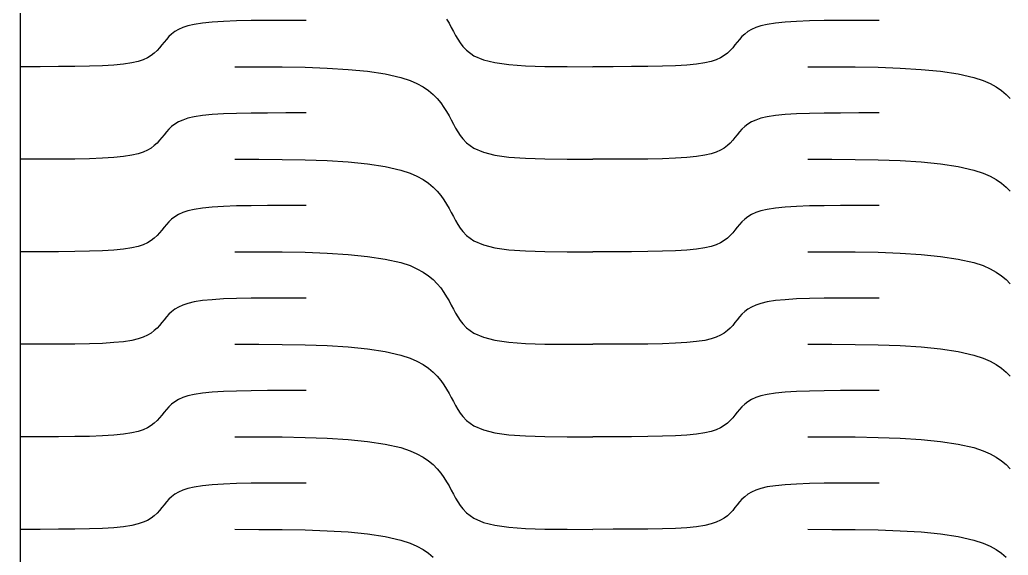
# Model space of a CAD drawing. Extents: x -53 to 53, y -74 to 74.
# Drawn here: x -52.53 to -16.3, y -36.89 to -17.28 of the extents above; entities that cross this region are included whole.
import ezdxf

# ---------------------------------------------------------------- set-up
doc = ezdxf.new("R2010")
doc.units = 0
doc.header["$MEASUREMENT"] = 0
doc.layers.get('0').update_dxf_attribs({"linetype": 'CONTINUOUS'})

msp = doc.modelspace()

# ---------------------------------------------------------------- linework, layer by layer
for p, q in [((-52.525, 28.423), (-52.504, -73.789)), ((-45.473, -17.368), (-45.832, -17.404)), ((-45.059, -17.343), (-45.473, -17.368)), ((-44.587, -17.326), (-45.059, -17.343)), ((-44.052, -17.315), (-44.587, -17.326)), ((-43.45, -17.31), (-44.052, -17.315)), ((-42.778, -17.308), (-43.45, -17.31)), ((-42.031, -17.308), (-42.778, -17.308)), ((-36.883, -17.26), (-36.795, -17.413)), ((-24.473, -17.368), (-24.832, -17.404)), ((-24.059, -17.343), (-24.473, -17.368)), ((-23.587, -17.326), (-24.059, -17.343)), ((-23.052, -17.315), (-23.587, -17.326)), ((-22.45, -17.31), (-23.052, -17.315)), ((-21.778, -17.308), (-22.45, -17.31)), ((-21.031, -17.308), (-21.778, -17.308)), ((-46.845, -17.718), (-46.962, -17.807)), ((-46.71, -17.638), (-46.845, -17.718)), ((-46.552, -17.566), (-46.71, -17.638)), ((-46.367, -17.504), (-46.552, -17.566)), ((-46.139, -17.451), (-46.367, -17.504)), ((-45.832, -17.404), (-46.139, -17.451)), ((-36.795, -17.413), (-36.713, -17.565)), ((-36.713, -17.565), (-36.633, -17.714)), ((-36.633, -17.714), (-36.554, -17.859)), ((-25.845, -17.718), (-25.962, -17.807)), ((-25.71, -17.638), (-25.845, -17.718)), ((-25.552, -17.566), (-25.71, -17.638)), ((-25.367, -17.504), (-25.552, -17.566)), ((-25.139, -17.451), (-25.367, -17.504)), ((-24.832, -17.404), (-25.139, -17.451)), ((-47.238, -18.103), (-47.319, -18.206)), ((-47.154, -18), (-47.238, -18.103)), ((-47.063, -17.901), (-47.154, -18)), ((-46.962, -17.807), (-47.063, -17.901)), ((-36.554, -17.859), (-36.473, -17.999)), ((-36.473, -17.999), (-36.386, -18.132)), ((-26.238, -18.103), (-26.319, -18.206)), ((-26.154, -18), (-26.238, -18.103)), ((-26.063, -17.901), (-26.154, -18)), ((-25.962, -17.807), (-26.063, -17.901)), ((-47.493, -18.408), (-47.595, -18.502)), ((-47.402, -18.309), (-47.493, -18.408)), ((-47.319, -18.206), (-47.402, -18.309)), ((-36.386, -18.132), (-36.292, -18.257)), ((-36.292, -18.257), (-36.156, -18.401)), ((-36.156, -18.401), (-35.882, -18.598)), ((-26.493, -18.408), (-26.595, -18.502)), ((-26.402, -18.309), (-26.493, -18.408)), ((-26.319, -18.206), (-26.402, -18.309)), ((-48.189, -18.805), (-48.418, -18.858)), ((-48.005, -18.744), (-48.189, -18.805)), ((-47.847, -18.672), (-48.005, -18.744)), ((-47.711, -18.591), (-47.847, -18.672)), ((-47.595, -18.502), (-47.711, -18.591)), ((-35.882, -18.598), (-35.537, -18.746)), ((-35.537, -18.746), (-35.113, -18.853)), ((-27.189, -18.805), (-27.418, -18.858)), ((-27.005, -18.744), (-27.189, -18.805)), ((-26.847, -18.672), (-27.005, -18.744)), ((-26.711, -18.591), (-26.847, -18.672)), ((-26.595, -18.502), (-26.711, -18.591)), ((-51.779, -19.001), (-52.525, -19.001)), ((-51.107, -18.999), (-51.779, -19.001)), ((-50.505, -18.994), (-51.107, -18.999)), ((-49.97, -18.984), (-50.505, -18.994)), ((-49.498, -18.966), (-49.97, -18.984)), ((-49.084, -18.941), (-49.498, -18.966)), ((-48.725, -18.905), (-49.084, -18.941)), ((-48.418, -18.858), (-48.725, -18.905)), ((-44.644, -19.001), (-43.771, -19.002)), ((-43.771, -19.002), (-42.908, -19.007)), ((-42.908, -19.007), (-42.067, -19.022)), ((-42.067, -19.022), (-41.259, -19.051)), ((-41.259, -19.051), (-40.494, -19.098)), ((-40.494, -19.098), (-39.783, -19.169)), ((-39.783, -19.169), (-39.137, -19.267)), ((-35.113, -18.853), (-34.603, -18.925)), ((-34.603, -18.925), (-33.997, -18.969)), ((-33.997, -18.969), (-33.288, -18.991)), ((-33.288, -18.991), (-32.467, -19)), ((-32.467, -19), (-31.525, -19.001)), ((-30.779, -19.001), (-31.525, -19.001)), ((-30.107, -18.999), (-30.779, -19.001)), ((-29.505, -18.994), (-30.107, -18.999)), ((-28.97, -18.984), (-29.505, -18.994)), ((-28.498, -18.966), (-28.97, -18.984)), ((-28.084, -18.941), (-28.498, -18.966)), ((-27.725, -18.905), (-28.084, -18.941)), ((-27.418, -18.858), (-27.725, -18.905)), ((-23.644, -19.001), (-22.771, -19.002)), ((-22.771, -19.002), (-21.908, -19.007)), ((-21.908, -19.007), (-21.067, -19.022)), ((-21.067, -19.022), (-20.259, -19.051)), ((-20.259, -19.051), (-19.494, -19.098)), ((-19.494, -19.098), (-18.783, -19.169)), ((-18.783, -19.169), (-18.137, -19.267)), ((-39.137, -19.267), (-38.566, -19.399)), ((-38.566, -19.399), (-38.225, -19.51)), ((-38.225, -19.51), (-37.971, -19.621)), ((-18.137, -19.267), (-17.566, -19.399)), ((-17.566, -19.399), (-17.225, -19.51)), ((-17.225, -19.51), (-16.971, -19.621)), ((-37.971, -19.621), (-37.748, -19.744)), ((-37.748, -19.744), (-37.552, -19.877)), ((-37.552, -19.877), (-37.38, -20.021)), ((-16.971, -19.621), (-16.748, -19.744)), ((-16.748, -19.744), (-16.552, -19.877)), ((-16.552, -19.877), (-16.38, -20.021)), ((-37.38, -20.021), (-37.23, -20.171)), ((-37.23, -20.171), (-37.098, -20.328)), ((-16.38, -20.021), (-16.23, -20.171)), ((-37.098, -20.328), (-36.982, -20.489)), ((-36.982, -20.489), (-36.883, -20.647)), ((-46.552, -20.953), (-46.71, -21.025)), ((-46.367, -20.891), (-46.552, -20.953)), ((-46.139, -20.839), (-46.367, -20.891)), ((-45.832, -20.791), (-46.139, -20.839)), ((-45.473, -20.756), (-45.832, -20.791)), ((-45.059, -20.73), (-45.473, -20.756)), ((-44.587, -20.713), (-45.059, -20.73)), ((-44.052, -20.703), (-44.587, -20.713)), ((-43.45, -20.697), (-44.052, -20.703)), ((-42.778, -20.695), (-43.45, -20.697)), ((-42.031, -20.695), (-42.778, -20.695)), ((-36.883, -20.647), (-36.795, -20.8)), ((-36.795, -20.8), (-36.713, -20.952)), ((-36.713, -20.952), (-36.633, -21.101)), ((-25.552, -20.953), (-25.71, -21.025)), ((-25.367, -20.891), (-25.552, -20.953)), ((-25.139, -20.839), (-25.367, -20.891)), ((-24.832, -20.791), (-25.139, -20.839)), ((-24.473, -20.756), (-24.832, -20.791)), ((-24.059, -20.73), (-24.473, -20.756)), ((-23.587, -20.713), (-24.059, -20.73)), ((-23.052, -20.703), (-23.587, -20.713)), ((-22.45, -20.697), (-23.052, -20.703)), ((-21.778, -20.695), (-22.45, -20.697)), ((-21.031, -20.695), (-21.778, -20.695)), ((-47.063, -21.289), (-47.154, -21.388)), ((-46.962, -21.194), (-47.063, -21.289)), ((-46.845, -21.106), (-46.962, -21.194)), ((-46.71, -21.025), (-46.845, -21.106)), ((-36.633, -21.101), (-36.554, -21.247)), ((-36.554, -21.247), (-36.473, -21.387)), ((-26.063, -21.289), (-26.154, -21.388)), ((-25.962, -21.194), (-26.063, -21.289)), ((-25.845, -21.106), (-25.962, -21.194)), ((-25.71, -21.025), (-25.845, -21.106)), ((-47.402, -21.696), (-47.493, -21.795)), ((-47.319, -21.594), (-47.402, -21.696)), ((-47.238, -21.49), (-47.319, -21.594)), ((-47.154, -21.388), (-47.238, -21.49)), ((-36.473, -21.387), (-36.386, -21.52)), ((-36.386, -21.52), (-36.292, -21.644)), ((-36.292, -21.644), (-36.156, -21.789)), ((-26.402, -21.696), (-26.493, -21.795)), ((-26.319, -21.594), (-26.402, -21.696)), ((-26.238, -21.49), (-26.319, -21.594)), ((-26.154, -21.388), (-26.238, -21.49)), ((-47.847, -22.059), (-48.005, -22.131)), ((-47.711, -21.978), (-47.847, -22.059)), ((-47.595, -21.89), (-47.711, -21.978)), ((-47.493, -21.795), (-47.595, -21.89)), ((-36.156, -21.789), (-35.882, -21.986)), ((-35.882, -21.986), (-35.537, -22.134)), ((-26.847, -22.059), (-27.005, -22.131)), ((-26.711, -21.978), (-26.847, -22.059)), ((-26.595, -21.89), (-26.711, -21.978)), ((-26.493, -21.795), (-26.595, -21.89)), ((-51.779, -22.389), (-52.525, -22.389)), ((-51.107, -22.387), (-51.779, -22.389)), ((-50.505, -22.381), (-51.107, -22.387)), ((-49.97, -22.371), (-50.505, -22.381)), ((-49.498, -22.354), (-49.97, -22.371)), ((-49.084, -22.328), (-49.498, -22.354)), ((-48.725, -22.293), (-49.084, -22.328)), ((-48.418, -22.245), (-48.725, -22.293)), ((-48.189, -22.193), (-48.418, -22.245)), ((-48.005, -22.131), (-48.189, -22.193)), ((-44.644, -22.389), (-43.771, -22.389)), ((-43.771, -22.389), (-42.908, -22.395)), ((-42.908, -22.395), (-42.067, -22.41)), ((-42.067, -22.41), (-41.259, -22.438)), ((-41.259, -22.438), (-40.494, -22.486)), ((-35.537, -22.134), (-35.113, -22.24)), ((-35.113, -22.24), (-34.603, -22.312)), ((-34.603, -22.312), (-33.997, -22.356)), ((-33.997, -22.356), (-33.288, -22.379)), ((-33.288, -22.379), (-32.467, -22.388)), ((-32.467, -22.388), (-31.525, -22.389)), ((-30.779, -22.389), (-31.525, -22.389)), ((-30.107, -22.387), (-30.779, -22.389)), ((-29.505, -22.381), (-30.107, -22.387)), ((-28.97, -22.371), (-29.505, -22.381)), ((-28.498, -22.354), (-28.97, -22.371)), ((-28.084, -22.328), (-28.498, -22.354)), ((-27.725, -22.293), (-28.084, -22.328)), ((-27.418, -22.245), (-27.725, -22.293)), ((-27.189, -22.193), (-27.418, -22.245)), ((-27.005, -22.131), (-27.189, -22.193)), ((-23.644, -22.389), (-22.771, -22.389)), ((-22.771, -22.389), (-21.908, -22.395)), ((-21.908, -22.395), (-21.067, -22.41)), ((-21.067, -22.41), (-20.259, -22.438)), ((-20.259, -22.438), (-19.494, -22.486)), ((-40.494, -22.486), (-39.783, -22.556)), ((-39.783, -22.556), (-39.137, -22.655)), ((-39.137, -22.655), (-38.566, -22.786)), ((-38.566, -22.786), (-38.225, -22.898)), ((-19.494, -22.486), (-18.783, -22.556)), ((-18.783, -22.556), (-18.137, -22.655)), ((-18.137, -22.655), (-17.566, -22.786)), ((-17.566, -22.786), (-17.225, -22.898)), ((-38.225, -22.898), (-37.971, -23.008)), ((-37.971, -23.008), (-37.748, -23.131)), ((-37.748, -23.131), (-37.552, -23.265)), ((-17.225, -22.898), (-16.971, -23.008)), ((-16.971, -23.008), (-16.748, -23.131)), ((-16.748, -23.131), (-16.552, -23.265)), ((-37.552, -23.265), (-37.38, -23.408)), ((-37.38, -23.408), (-37.23, -23.559)), ((-16.552, -23.265), (-16.38, -23.408)), ((-16.38, -23.408), (-16.23, -23.559)), ((-37.23, -23.559), (-37.098, -23.716)), ((-37.098, -23.716), (-36.982, -23.877)), ((-36.982, -23.877), (-36.883, -24.035)), ((-46.139, -24.227), (-46.367, -24.28)), ((-45.832, -24.18), (-46.139, -24.227)), ((-45.473, -24.144), (-45.832, -24.18)), ((-45.059, -24.118), (-45.473, -24.144)), ((-44.587, -24.101), (-45.059, -24.118)), ((-44.052, -24.091), (-44.587, -24.101)), ((-43.45, -24.086), (-44.052, -24.091)), ((-42.778, -24.084), (-43.45, -24.086)), ((-42.031, -24.083), (-42.778, -24.084)), ((-36.883, -24.035), (-36.795, -24.188)), ((-36.795, -24.188), (-36.713, -24.339)), ((-25.139, -24.226), (-25.367, -24.279)), ((-24.832, -24.179), (-25.139, -24.226)), ((-24.473, -24.143), (-24.832, -24.179)), ((-24.059, -24.118), (-24.473, -24.143)), ((-23.587, -24.101), (-24.059, -24.118)), ((-23.052, -24.09), (-23.587, -24.101)), ((-22.45, -24.085), (-23.052, -24.09)), ((-21.778, -24.083), (-22.45, -24.085)), ((-21.031, -24.083), (-21.778, -24.083)), ((-46.962, -24.582), (-47.063, -24.677)), ((-46.845, -24.494), (-46.962, -24.582)), ((-46.71, -24.413), (-46.845, -24.494)), ((-46.552, -24.341), (-46.71, -24.413)), ((-46.367, -24.28), (-46.552, -24.341)), ((-36.713, -24.339), (-36.633, -24.489)), ((-36.633, -24.489), (-36.554, -24.634)), ((-25.962, -24.582), (-26.063, -24.676)), ((-25.845, -24.493), (-25.962, -24.582)), ((-25.71, -24.413), (-25.845, -24.493)), ((-25.552, -24.341), (-25.71, -24.413)), ((-25.367, -24.279), (-25.552, -24.341)), ((-47.319, -24.982), (-47.402, -25.084)), ((-47.238, -24.878), (-47.319, -24.982)), ((-47.154, -24.776), (-47.238, -24.878)), ((-47.063, -24.677), (-47.154, -24.776)), ((-36.554, -24.634), (-36.473, -24.774)), ((-36.473, -24.774), (-36.386, -24.907)), ((-36.386, -24.907), (-36.292, -25.032)), ((-26.319, -24.981), (-26.402, -25.084)), ((-26.238, -24.877), (-26.319, -24.981)), ((-26.154, -24.775), (-26.238, -24.877)), ((-26.063, -24.676), (-26.154, -24.775)), ((-47.595, -25.278), (-47.711, -25.366)), ((-47.493, -25.184), (-47.595, -25.278)), ((-47.402, -25.084), (-47.493, -25.184)), ((-36.292, -25.032), (-36.156, -25.176)), ((-36.156, -25.176), (-35.882, -25.373)), ((-26.595, -25.277), (-26.711, -25.366)), ((-26.493, -25.183), (-26.595, -25.277)), ((-26.402, -25.084), (-26.493, -25.183)), ((-49.084, -25.717), (-49.498, -25.742)), ((-48.725, -25.681), (-49.084, -25.717)), ((-48.418, -25.634), (-48.725, -25.681)), ((-48.189, -25.581), (-48.418, -25.634)), ((-48.005, -25.519), (-48.189, -25.581)), ((-47.847, -25.447), (-48.005, -25.519)), ((-47.711, -25.366), (-47.847, -25.447)), ((-35.882, -25.373), (-35.537, -25.521)), ((-35.537, -25.521), (-35.113, -25.628)), ((-35.113, -25.628), (-34.603, -25.7)), ((-34.603, -25.7), (-33.997, -25.744)), ((-28.084, -25.716), (-28.498, -25.741)), ((-27.725, -25.68), (-28.084, -25.716)), ((-27.418, -25.633), (-27.725, -25.68)), ((-27.189, -25.58), (-27.418, -25.633)), ((-27.005, -25.519), (-27.189, -25.58)), ((-26.847, -25.446), (-27.005, -25.519)), ((-26.711, -25.366), (-26.847, -25.446)), ((-51.779, -25.777), (-52.525, -25.777)), ((-51.107, -25.775), (-51.779, -25.777)), ((-50.505, -25.77), (-51.107, -25.775)), ((-49.97, -25.759), (-50.505, -25.77)), ((-49.498, -25.742), (-49.97, -25.759)), ((-44.644, -25.776), (-43.771, -25.777)), ((-43.771, -25.777), (-42.908, -25.782)), ((-42.908, -25.782), (-42.067, -25.797)), ((-42.067, -25.797), (-41.259, -25.826)), ((-41.259, -25.826), (-40.494, -25.873)), ((-40.494, -25.873), (-39.783, -25.944)), ((-39.783, -25.944), (-39.137, -26.042)), ((-39.137, -26.042), (-38.566, -26.173)), ((-33.997, -25.744), (-33.288, -25.766)), ((-33.288, -25.766), (-32.467, -25.775)), ((-32.467, -25.775), (-31.525, -25.776)), ((-30.779, -25.776), (-31.525, -25.776)), ((-30.107, -25.774), (-30.779, -25.776)), ((-29.505, -25.769), (-30.107, -25.774)), ((-28.97, -25.758), (-29.505, -25.769)), ((-28.498, -25.741), (-28.97, -25.758)), ((-23.644, -25.776), (-22.771, -25.777)), ((-22.771, -25.777), (-21.908, -25.782)), ((-21.908, -25.782), (-21.067, -25.797)), ((-21.067, -25.797), (-20.259, -25.826)), ((-20.259, -25.826), (-19.494, -25.873)), ((-19.494, -25.873), (-18.783, -25.944)), ((-18.783, -25.944), (-18.137, -26.042)), ((-18.137, -26.042), (-17.566, -26.173)), ((-38.566, -26.173), (-38.225, -26.285)), ((-38.225, -26.285), (-37.971, -26.396)), ((-37.971, -26.396), (-37.748, -26.518)), ((-17.566, -26.173), (-17.225, -26.285)), ((-17.225, -26.285), (-16.971, -26.396)), ((-16.971, -26.396), (-16.748, -26.518)), ((-37.748, -26.518), (-37.552, -26.652)), ((-37.552, -26.652), (-37.38, -26.795)), ((-37.38, -26.795), (-37.23, -26.946)), ((-16.748, -26.518), (-16.552, -26.652)), ((-16.552, -26.652), (-16.38, -26.795)), ((-16.38, -26.795), (-16.23, -26.946)), ((-37.23, -26.946), (-37.098, -27.103)), ((-37.098, -27.103), (-36.982, -27.264)), ((-45.059, -27.506), (-45.473, -27.531)), ((-44.587, -27.489), (-45.059, -27.506)), ((-44.052, -27.478), (-44.587, -27.489)), ((-43.45, -27.473), (-44.052, -27.478)), ((-42.778, -27.471), (-43.45, -27.473)), ((-42.031, -27.471), (-42.778, -27.471)), ((-36.982, -27.264), (-36.883, -27.422)), ((-36.883, -27.422), (-36.795, -27.575)), ((-24.059, -27.505), (-24.473, -27.531)), ((-23.587, -27.488), (-24.059, -27.505)), ((-23.052, -27.478), (-23.587, -27.488)), ((-22.45, -27.472), (-23.052, -27.478)), ((-21.778, -27.47), (-22.45, -27.472)), ((-21.031, -27.47), (-21.778, -27.47)), ((-46.845, -27.882), (-46.962, -27.97)), ((-46.71, -27.801), (-46.845, -27.882)), ((-46.552, -27.729), (-46.71, -27.801)), ((-46.367, -27.667), (-46.552, -27.729)), ((-46.139, -27.614), (-46.367, -27.667)), ((-45.832, -27.567), (-46.139, -27.614)), ((-45.473, -27.531), (-45.832, -27.567)), ((-36.795, -27.575), (-36.713, -27.727)), ((-36.713, -27.727), (-36.633, -27.876)), ((-36.633, -27.876), (-36.554, -28.022)), ((-25.845, -27.881), (-25.962, -27.969)), ((-25.71, -27.8), (-25.845, -27.881)), ((-25.552, -27.728), (-25.71, -27.8)), ((-25.367, -27.666), (-25.552, -27.728)), ((-25.139, -27.614), (-25.367, -27.666)), ((-24.832, -27.566), (-25.139, -27.614)), ((-24.473, -27.531), (-24.832, -27.566)), ((-47.154, -28.163), (-47.238, -28.266)), ((-47.063, -28.064), (-47.154, -28.163)), ((-46.962, -27.97), (-47.063, -28.064)), ((-36.554, -28.022), (-36.473, -28.161)), ((-36.473, -28.161), (-36.386, -28.294)), ((-26.154, -28.163), (-26.238, -28.265)), ((-26.063, -28.064), (-26.154, -28.163)), ((-25.962, -27.969), (-26.063, -28.064)), ((-47.493, -28.571), (-47.595, -28.665)), ((-47.402, -28.472), (-47.493, -28.571)), ((-47.319, -28.37), (-47.402, -28.472)), ((-47.238, -28.266), (-47.319, -28.37)), ((-36.386, -28.294), (-36.292, -28.419)), ((-36.292, -28.419), (-36.156, -28.564)), ((-36.156, -28.564), (-35.882, -28.76)), ((-26.493, -28.57), (-26.595, -28.665)), ((-26.402, -28.471), (-26.493, -28.57)), ((-26.319, -28.369), (-26.402, -28.471)), ((-26.238, -28.265), (-26.319, -28.369)), ((-48.189, -28.969), (-48.418, -29.021)), ((-48.005, -28.907), (-48.189, -28.969)), ((-47.847, -28.835), (-48.005, -28.907)), ((-47.711, -28.754), (-47.847, -28.835)), ((-47.595, -28.665), (-47.711, -28.754)), ((-35.882, -28.76), (-35.537, -28.909)), ((-35.537, -28.909), (-35.113, -29.015)), ((-27.189, -28.968), (-27.418, -29.02)), ((-27.005, -28.906), (-27.189, -28.968)), ((-26.847, -28.834), (-27.005, -28.906)), ((-26.711, -28.753), (-26.847, -28.834)), ((-26.595, -28.665), (-26.711, -28.753)), ((-51.779, -29.164), (-52.525, -29.165)), ((-51.107, -29.162), (-51.779, -29.164)), ((-50.505, -29.157), (-51.107, -29.162)), ((-49.97, -29.147), (-50.505, -29.157)), ((-49.498, -29.13), (-49.97, -29.147)), ((-49.084, -29.104), (-49.498, -29.13)), ((-48.725, -29.069), (-49.084, -29.104)), ((-48.418, -29.021), (-48.725, -29.069)), ((-44.644, -29.164), (-43.771, -29.164)), ((-43.771, -29.164), (-42.908, -29.17)), ((-42.908, -29.17), (-42.067, -29.184)), ((-42.067, -29.184), (-41.259, -29.213)), ((-41.259, -29.213), (-40.494, -29.261)), ((-40.494, -29.261), (-39.783, -29.331)), ((-39.783, -29.331), (-39.137, -29.43)), ((-35.113, -29.015), (-34.603, -29.087)), ((-34.603, -29.087), (-33.997, -29.131)), ((-33.997, -29.131), (-33.288, -29.154)), ((-33.288, -29.154), (-32.467, -29.162)), ((-32.467, -29.162), (-31.525, -29.164)), ((-30.779, -29.164), (-31.525, -29.164)), ((-30.107, -29.162), (-30.779, -29.164)), ((-29.505, -29.156), (-30.107, -29.162)), ((-28.97, -29.146), (-29.505, -29.156)), ((-28.498, -29.129), (-28.97, -29.146)), ((-28.084, -29.103), (-28.498, -29.129)), ((-27.725, -29.068), (-28.084, -29.103)), ((-27.418, -29.02), (-27.725, -29.068)), ((-23.644, -29.164), (-22.771, -29.164)), ((-22.771, -29.164), (-21.908, -29.17)), ((-21.908, -29.17), (-21.067, -29.184)), ((-21.067, -29.184), (-20.259, -29.213)), ((-20.259, -29.213), (-19.494, -29.261)), ((-19.494, -29.261), (-18.783, -29.331)), ((-18.783, -29.331), (-18.137, -29.43)), ((-39.137, -29.43), (-38.566, -29.561)), ((-38.566, -29.561), (-38.225, -29.673)), ((-38.225, -29.673), (-37.971, -29.783)), ((-18.137, -29.43), (-17.566, -29.561)), ((-17.566, -29.561), (-17.225, -29.673)), ((-17.225, -29.673), (-16.971, -29.783)), ((-37.971, -29.783), (-37.748, -29.906)), ((-37.748, -29.906), (-37.552, -30.04)), ((-37.552, -30.04), (-37.38, -30.183)), ((-16.971, -29.783), (-16.748, -29.906)), ((-16.748, -29.906), (-16.552, -30.04)), ((-16.552, -30.04), (-16.38, -30.183)), ((-37.38, -30.183), (-37.23, -30.334)), ((-37.23, -30.334), (-37.098, -30.491)), ((-16.38, -30.183), (-16.23, -30.334)), ((-37.098, -30.491), (-36.982, -30.652)), ((-36.982, -30.652), (-36.883, -30.81)), ((-46.552, -31.116), (-46.71, -31.188)), ((-46.367, -31.054), (-46.552, -31.116)), ((-46.139, -31.002), (-46.367, -31.054)), ((-45.832, -30.954), (-46.139, -31.002)), ((-45.473, -30.919), (-45.832, -30.954)), ((-45.059, -30.893), (-45.473, -30.919)), ((-44.587, -30.876), (-45.059, -30.893)), ((-44.052, -30.866), (-44.587, -30.876)), ((-43.45, -30.86), (-44.052, -30.866)), ((-42.778, -30.859), (-43.45, -30.86)), ((-42.031, -30.858), (-42.778, -30.859)), ((-36.883, -30.81), (-36.795, -30.963)), ((-36.795, -30.963), (-36.713, -31.114)), ((-36.713, -31.114), (-36.633, -31.264)), ((-25.552, -31.115), (-25.71, -31.187)), ((-25.367, -31.054), (-25.552, -31.115)), ((-25.139, -31.001), (-25.367, -31.054)), ((-24.832, -30.954), (-25.139, -31.001)), ((-24.473, -30.918), (-24.832, -30.954)), ((-24.059, -30.893), (-24.473, -30.918)), ((-23.587, -30.875), (-24.059, -30.893)), ((-23.052, -30.865), (-23.587, -30.875)), ((-22.45, -30.86), (-23.052, -30.865)), ((-21.778, -30.858), (-22.45, -30.86)), ((-21.031, -30.857), (-21.778, -30.858)), ((-47.063, -31.452), (-47.154, -31.551)), ((-46.962, -31.357), (-47.063, -31.452)), ((-46.845, -31.269), (-46.962, -31.357)), ((-46.71, -31.188), (-46.845, -31.269)), ((-36.633, -31.264), (-36.554, -31.409)), ((-36.554, -31.409), (-36.473, -31.549)), ((-26.063, -31.451), (-26.154, -31.55)), ((-25.962, -31.357), (-26.063, -31.451)), ((-25.845, -31.268), (-25.962, -31.357)), ((-25.71, -31.187), (-25.845, -31.268)), ((-47.402, -31.859), (-47.493, -31.958)), ((-47.319, -31.757), (-47.402, -31.859)), ((-47.238, -31.653), (-47.319, -31.757)), ((-47.154, -31.551), (-47.238, -31.653)), ((-36.473, -31.549), (-36.386, -31.682)), ((-36.386, -31.682), (-36.292, -31.806)), ((-36.292, -31.806), (-36.156, -31.951)), ((-26.402, -31.859), (-26.493, -31.958)), ((-26.319, -31.756), (-26.402, -31.859)), ((-26.238, -31.652), (-26.319, -31.756)), ((-26.154, -31.55), (-26.238, -31.652)), ((-47.847, -32.222), (-48.005, -32.294)), ((-47.711, -32.141), (-47.847, -32.222)), ((-47.595, -32.053), (-47.711, -32.141)), ((-47.493, -31.958), (-47.595, -32.053)), ((-36.156, -31.951), (-35.882, -32.148)), ((-35.882, -32.148), (-35.537, -32.296)), ((-26.847, -32.221), (-27.005, -32.293)), ((-26.711, -32.141), (-26.847, -32.221)), ((-26.595, -32.052), (-26.711, -32.141)), ((-26.493, -31.958), (-26.595, -32.052)), ((-51.779, -32.552), (-52.525, -32.552)), ((-51.107, -32.55), (-51.779, -32.552)), ((-50.505, -32.544), (-51.107, -32.55)), ((-49.97, -32.534), (-50.505, -32.544)), ((-49.498, -32.517), (-49.97, -32.534)), ((-49.084, -32.492), (-49.498, -32.517)), ((-48.725, -32.456), (-49.084, -32.492)), ((-48.418, -32.409), (-48.725, -32.456)), ((-48.189, -32.356), (-48.418, -32.409)), ((-48.005, -32.294), (-48.189, -32.356)), ((-44.644, -32.551), (-43.771, -32.552)), ((-43.771, -32.552), (-42.908, -32.557)), ((-42.908, -32.557), (-42.067, -32.572)), ((-42.067, -32.572), (-41.259, -32.601)), ((-35.537, -32.296), (-35.113, -32.403)), ((-35.113, -32.403), (-34.603, -32.475)), ((-34.603, -32.475), (-33.997, -32.518)), ((-33.997, -32.518), (-33.288, -32.541)), ((-33.288, -32.541), (-32.467, -32.55)), ((-32.467, -32.55), (-31.525, -32.551)), ((-30.779, -32.551), (-31.525, -32.551)), ((-30.107, -32.549), (-30.779, -32.551)), ((-29.505, -32.544), (-30.107, -32.549)), ((-28.97, -32.533), (-29.505, -32.544)), ((-28.498, -32.516), (-28.97, -32.533)), ((-28.084, -32.491), (-28.498, -32.516)), ((-27.725, -32.455), (-28.084, -32.491)), ((-27.418, -32.408), (-27.725, -32.455)), ((-27.189, -32.355), (-27.418, -32.408)), ((-27.005, -32.293), (-27.189, -32.355)), ((-23.644, -32.551), (-22.771, -32.552)), ((-22.771, -32.552), (-21.908, -32.557)), ((-21.908, -32.557), (-21.067, -32.572)), ((-21.067, -32.572), (-20.259, -32.601)), ((-41.259, -32.601), (-40.494, -32.648)), ((-40.494, -32.648), (-39.783, -32.719)), ((-39.783, -32.719), (-39.137, -32.817)), ((-39.137, -32.817), (-38.566, -32.948)), ((-38.566, -32.948), (-38.225, -33.06)), ((-20.259, -32.601), (-19.494, -32.648)), ((-19.494, -32.648), (-18.783, -32.719)), ((-18.783, -32.719), (-18.137, -32.817)), ((-18.137, -32.817), (-17.566, -32.948)), ((-17.566, -32.948), (-17.225, -33.06)), ((-38.225, -33.06), (-37.971, -33.17)), ((-37.971, -33.17), (-37.748, -33.293)), ((-37.748, -33.293), (-37.552, -33.427)), ((-17.225, -33.06), (-16.971, -33.17)), ((-16.971, -33.17), (-16.748, -33.293)), ((-16.748, -33.293), (-16.552, -33.427)), ((-37.552, -33.427), (-37.38, -33.57)), ((-37.38, -33.57), (-37.23, -33.721)), ((-16.552, -33.427), (-16.38, -33.57)), ((-16.38, -33.57), (-16.23, -33.721)), ((-37.23, -33.721), (-37.098, -33.878)), ((-37.098, -33.878), (-36.982, -34.039)), ((-36.982, -34.039), (-36.883, -34.197)), ((-46.139, -34.389), (-46.367, -34.442)), ((-45.832, -34.342), (-46.139, -34.389)), ((-45.473, -34.306), (-45.832, -34.342)), ((-45.059, -34.281), (-45.473, -34.306)), ((-44.587, -34.264), (-45.059, -34.281)), ((-44.052, -34.253), (-44.587, -34.264)), ((-43.45, -34.248), (-44.052, -34.253)), ((-42.778, -34.246), (-43.45, -34.248)), ((-42.031, -34.246), (-42.778, -34.246)), ((-36.883, -34.197), (-36.795, -34.35)), ((-36.795, -34.35), (-36.713, -34.502)), ((-25.139, -34.388), (-25.367, -34.441)), ((-24.832, -34.341), (-25.139, -34.388)), ((-24.473, -34.305), (-24.832, -34.341)), ((-24.059, -34.28), (-24.473, -34.305)), ((-23.587, -34.263), (-24.059, -34.28)), ((-23.052, -34.252), (-23.587, -34.263)), ((-22.45, -34.247), (-23.052, -34.252)), ((-21.778, -34.245), (-22.45, -34.247)), ((-21.031, -34.245), (-21.778, -34.245)), ((-46.962, -34.745), (-47.063, -34.839)), ((-46.845, -34.657), (-46.962, -34.745)), ((-46.71, -34.576), (-46.845, -34.657)), ((-46.552, -34.504), (-46.71, -34.576)), ((-46.367, -34.442), (-46.552, -34.504)), ((-36.713, -34.502), (-36.633, -34.651)), ((-36.633, -34.651), (-36.554, -34.796)), ((-25.962, -34.744), (-26.063, -34.838)), ((-25.845, -34.656), (-25.962, -34.744)), ((-25.71, -34.575), (-25.845, -34.656)), ((-25.552, -34.503), (-25.71, -34.575)), ((-25.367, -34.441), (-25.552, -34.503)), ((-47.238, -35.041), (-47.319, -35.144)), ((-47.154, -34.938), (-47.238, -35.041)), ((-47.063, -34.839), (-47.154, -34.938)), ((-36.554, -34.796), (-36.473, -34.936)), ((-36.473, -34.936), (-36.386, -35.069)), ((-36.386, -35.069), (-36.292, -35.194)), ((-26.238, -35.04), (-26.319, -35.144)), ((-26.154, -34.937), (-26.238, -35.04)), ((-26.063, -34.838), (-26.154, -34.937)), ((-47.595, -35.44), (-47.711, -35.529)), ((-47.493, -35.346), (-47.595, -35.44)), ((-47.402, -35.247), (-47.493, -35.346)), ((-47.319, -35.144), (-47.402, -35.247)), ((-36.292, -35.194), (-36.156, -35.338)), ((-36.156, -35.338), (-35.882, -35.535)), ((-26.595, -35.44), (-26.711, -35.528)), ((-26.493, -35.345), (-26.595, -35.44)), ((-26.402, -35.246), (-26.493, -35.345)), ((-26.319, -35.144), (-26.402, -35.246)), ((-48.725, -35.843), (-49.084, -35.879)), ((-48.418, -35.796), (-48.725, -35.843)), ((-48.189, -35.743), (-48.418, -35.796)), ((-48.005, -35.682), (-48.189, -35.743)), ((-47.847, -35.61), (-48.005, -35.682)), ((-47.711, -35.529), (-47.847, -35.61)), ((-35.882, -35.535), (-35.537, -35.684)), ((-35.537, -35.684), (-35.113, -35.79)), ((-35.113, -35.79), (-34.603, -35.862)), ((-27.725, -35.843), (-28.084, -35.878)), ((-27.418, -35.795), (-27.725, -35.843)), ((-27.189, -35.743), (-27.418, -35.795)), ((-27.005, -35.681), (-27.189, -35.743)), ((-26.847, -35.609), (-27.005, -35.681)), ((-26.711, -35.528), (-26.847, -35.609)), ((-51.779, -35.939), (-52.525, -35.939)), ((-51.107, -35.937), (-51.779, -35.939)), ((-50.505, -35.932), (-51.107, -35.937)), ((-49.97, -35.922), (-50.505, -35.932)), ((-49.498, -35.904), (-49.97, -35.922)), ((-49.084, -35.879), (-49.498, -35.904)), ((-44.644, -35.938), (-43.771, -35.939)), ((-43.771, -35.939), (-42.908, -35.945)), ((-42.908, -35.945), (-42.067, -35.959)), ((-42.067, -35.959), (-41.259, -35.988)), ((-41.259, -35.988), (-40.494, -36.035)), ((-40.494, -36.035), (-39.783, -36.106)), ((-39.783, -36.106), (-39.137, -36.205)), ((-39.137, -36.205), (-38.566, -36.336)), ((-34.603, -35.862), (-33.997, -35.906)), ((-33.997, -35.906), (-33.288, -35.929)), ((-33.288, -35.929), (-32.467, -35.937)), ((-32.467, -35.937), (-31.525, -35.939)), ((-30.779, -35.938), (-31.525, -35.939)), ((-30.107, -35.936), (-30.779, -35.938)), ((-29.505, -35.931), (-30.107, -35.936)), ((-28.97, -35.921), (-29.505, -35.931)), ((-28.498, -35.904), (-28.97, -35.921)), ((-28.084, -35.878), (-28.498, -35.904)), ((-23.644, -35.938), (-22.771, -35.939)), ((-22.771, -35.939), (-21.908, -35.945)), ((-21.908, -35.945), (-21.067, -35.959)), ((-21.067, -35.959), (-20.259, -35.988)), ((-20.259, -35.988), (-19.494, -36.035)), ((-19.494, -36.035), (-18.783, -36.106)), ((-18.783, -36.106), (-18.137, -36.205)), ((-18.137, -36.205), (-17.566, -36.336)), ((-38.566, -36.336), (-38.225, -36.448)), ((-38.225, -36.448), (-37.971, -36.558)), ((-37.971, -36.558), (-37.748, -36.681)), ((-17.566, -36.336), (-17.225, -36.448)), ((-17.225, -36.448), (-16.971, -36.558)), ((-16.971, -36.558), (-16.748, -36.681)), ((-37.748, -36.681), (-37.552, -36.815)), ((-37.552, -36.815), (-37.38, -36.958)), ((-16.748, -36.681), (-16.552, -36.815)), ((-16.552, -36.815), (-16.38, -36.958))]:
    msp.add_line(p, q)

doc.saveas('drawing.dxf')
